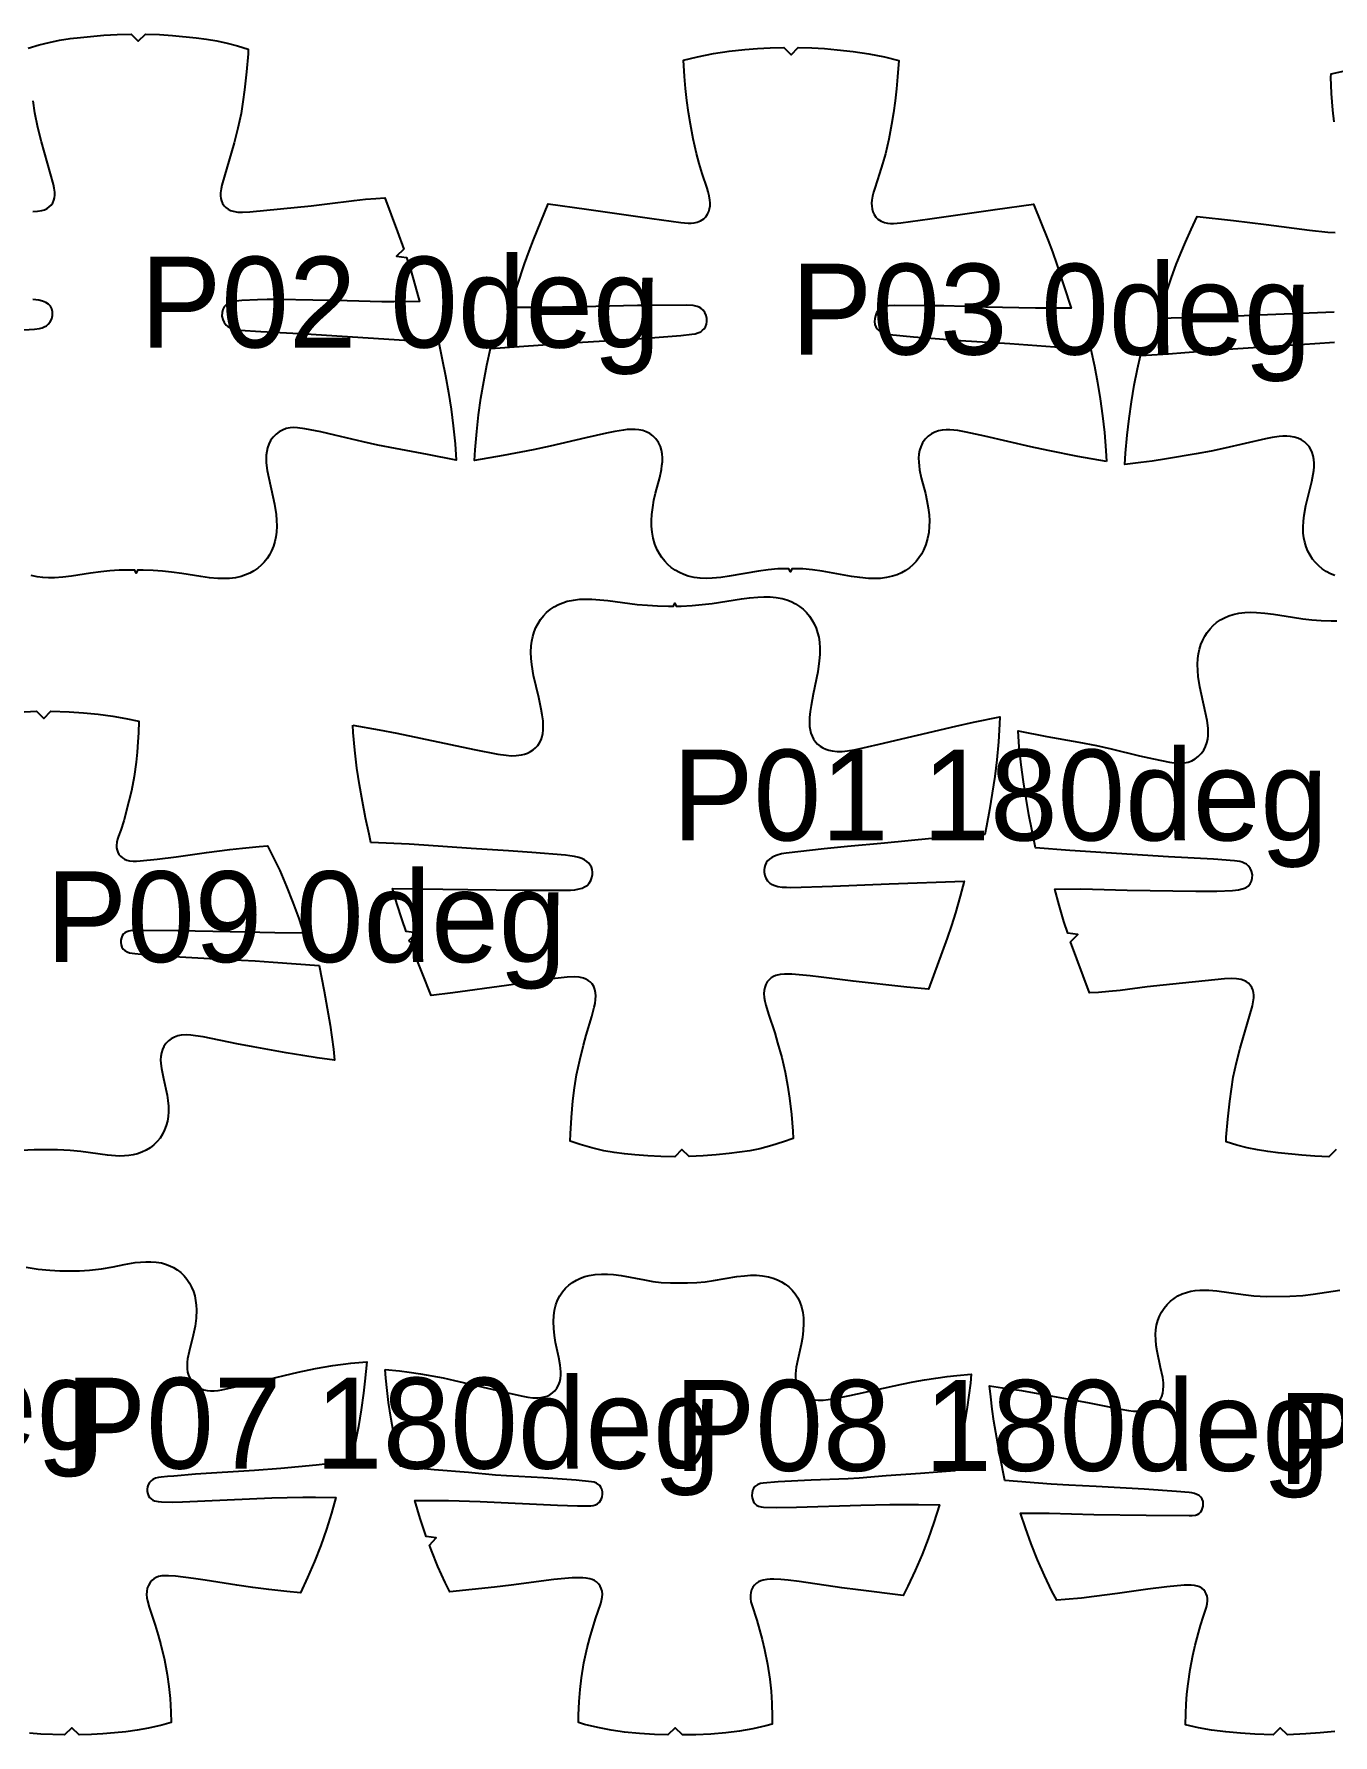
# Model space of a CAD drawing. Header units: millimetres. Extents: x 0 to 2016, y 0 to 4064.
# Drawn here: x 247.7 to 605.1, y 2549.6 to 3017.5 of the extents above; entities that cross this region are included whole.
import ezdxf

# ---------------------------------------------------------------- set-up
doc = ezdxf.new("R2010")
doc.units = ezdxf.units.MM
doc.layers.add('ANNOTATION', color=3, linetype='Continuous')
doc.layers.add('PIECES', color=5, linetype='Continuous')

msp = doc.modelspace()

# ---------------------------------------------------------------- linework, layer by layer
at = {"layer": 'PIECES'}
for points in [[(246.14, 3013.6), (249.14, 3014.49), (251.94, 3015.19), (254.77, 3015.76), (257.64, 3016.21), (260.53, 3016.56), (266.98, 3017.16), (270.56, 3017.39), (274.42, 3017.48), (276.42, 3015.48), (278.42, 3017.47), (282.29, 3017.34), (285.86, 3017.08), (292.31, 3016.43), (295.2, 3016.06), (298.06, 3015.59), (300.89, 3015), (303.68, 3014.27), (306.67, 3013.36), (306.6, 3012.04), (306.19, 3007.1), (305.65, 3002.16), (305.22, 2998.86), (304.69, 2995.58), (303.84, 2991.56), (302.81, 2987.58), (299.44, 2975.94), (299.2, 2974.87), (299.07, 2973.78), (299.06, 2973.02), (299.14, 2972.27), (299.32, 2971.56), (299.61, 2970.88), (300.02, 2970.26), (300.54, 2969.73), (301.15, 2969.3), (301.82, 2968.97), (302.54, 2968.73), (303.79, 2968.51), (305.07, 2968.45), (307.1, 2968.53), (324.01, 2970.26), (328.36, 2970.76), (335.8, 2971.7), (338.9, 2972.04), (341.79, 2972.26), (344.22, 2972.38), (347.72, 2963.06), (349.43, 2958.35), (347.47, 2956.36), (350.24, 2955.99), (351.27, 2952.78), (352.63, 2948.25), (353.82, 2943.89), (346.76, 2943.8), (343.42, 2943.83), (333.84, 2944.11), (314.98, 2944.43), (311.89, 2944.44), (309.22, 2944.39), (304.88, 2944.22), (303.24, 2944.03), (302.23, 2943.82), (301.27, 2943.46), (300.57, 2943.01), (300.01, 2942.41), (299.64, 2941.67), (299.45, 2940.87), (299.43, 2939.89), (299.63, 2938.93), (300.01, 2938.13), (300.56, 2937.43), (301.08, 2937.02), (301.66, 2936.7), (302.28, 2936.45), (302.93, 2936.27), (304.33, 2936.05), (310.13, 2935.64), (322.5, 2934.99), (349.61, 2933.23), (359.1, 2932.51), (360.06, 2927.95), (360.92, 2923.43), (361.72, 2918.9), (362.45, 2914.3), (363.07, 2909.68), (363.58, 2904.8), (363.91, 2900.27), (363.91, 2900.27), (355.98, 2901.86), (347.17, 2903.46), (342.3, 2904.38), (338.29, 2905.28), (330.49, 2907.16), (326.67, 2908.05), (322.24, 2908.91), (320.2, 2909.19), (319.18, 2909.23), (318.17, 2909.16), (317.11, 2908.94), (316.11, 2908.56), (315.17, 2908.04), (314.31, 2907.39), (313.5, 2906.58), (312.83, 2905.65), (312.31, 2904.64), (311.96, 2903.66), (311.74, 2902.66), (311.62, 2901.63), (311.59, 2900.59), (311.64, 2899.54), (311.91, 2897.45), (313.92, 2888.2), (314.35, 2885.36), (314.48, 2883.73), (314.52, 2882.1), (314.42, 2880.46), (314.24, 2879.15), (313.96, 2877.86), (313.57, 2876.6), (313.07, 2875.37), (312.5, 2874.27), (311.84, 2873.23), (311.08, 2872.25), (310.23, 2871.36), (309.3, 2870.55), (308.23, 2869.81), (307.11, 2869.19), (305.92, 2868.68), (304.69, 2868.28), (303.12, 2867.94), (301.53, 2867.75), (299.92, 2867.68), (298.31, 2867.72), (295.97, 2867.92), (293.63, 2868.23), (288.44, 2869.08), (285.56, 2869.5), (283.05, 2869.76), (280.53, 2869.93), (277.78, 2870.03), (276.24, 2870.02), (275.84, 2869.22), (275.44, 2870.03), (273.9, 2870.04), (271.15, 2869.97), (268.63, 2869.82), (266.12, 2869.57), (263.24, 2869.18), (258.04, 2868.37), (255.7, 2868.08), (253.35, 2867.9), (251.74, 2867.87), (250.14, 2867.95), (248.55, 2868.16), (246.98, 2868.51)], [(605.38, 2993.29), (605.03, 2996.56), (604.7, 3001.09), (604.54, 3005.62), (604.55, 3006.53), (608.31, 3007.35)], [(247.39, 2968.67), (248.67, 2968.72), (249.92, 2968.94), (250.64, 2969.17), (251.32, 2969.5), (251.93, 2969.92), (252.46, 2970.45), (252.87, 2971.06), (253.17, 2971.74), (253.35, 2972.45), (253.44, 2973.2), (253.44, 2973.95), (253.31, 2975.05), (253.07, 2976.12), (249.8, 2987.79), (248.8, 2991.78), (247.98, 2995.8), (247.48, 2999.09)], [(605.44, 2940.98), (584.83, 2940.17), (576.51, 2939.77), (557.35, 2939.27), (558.33, 2943.09), (559.48, 2946.98), (560.68, 2950.54), (561.99, 2954.06), (563.23, 2957.17), (564.52, 2960.24), (566.04, 2963.67), (567.75, 2967.32), (577.76, 2966.23), (586.69, 2965.11), (598.62, 2963.51), (603.66, 2962.96), (605.69, 2962.87)], [(242.07, 2935.91), (247.88, 2936.28), (249.28, 2936.49), (249.93, 2936.66), (250.55, 2936.9), (251.13, 2937.22), (251.65, 2937.63), (252.21, 2938.32), (252.6, 2939.12), (252.8, 2940.07), (252.79, 2941.05), (252.61, 2941.86), (252.25, 2942.6), (251.69, 2943.2), (251, 2943.66), (250.04, 2944.03), (249.03, 2944.25), (247.38, 2944.44)], [(605.64, 2868.54), (604.42, 2869.04), (603.26, 2869.65), (602.16, 2870.38), (601.18, 2871.18), (600.29, 2872.08), (599.5, 2873.06), (598.8, 2874.12), (598.21, 2875.24), (597.71, 2876.43), (597.34, 2877.67), (597.07, 2878.94), (596.91, 2880.22), (596.87, 2881.87), (596.96, 2883.52), (597.16, 2885.16), (597.65, 2887.82), (599.26, 2894.41), (599.64, 2896.4), (599.79, 2897.42), (599.88, 2898.43), (599.9, 2899.45), (599.83, 2900.46), (599.65, 2901.45), (599.35, 2902.41), (598.98, 2903.22), (598.51, 2903.98), (597.94, 2904.66), (597.28, 2905.27), (596.41, 2905.86), (595.46, 2906.3), (594.46, 2906.61), (593.42, 2906.79), (592.36, 2906.86), (591.31, 2906.84), (590.25, 2906.74), (588.39, 2906.48), (586.54, 2906.12), (575.37, 2903.55), (571.59, 2902.77), (567.42, 2901.99), (559.28, 2900.61), (555.33, 2900.02), (552.23, 2899.62), (547.81, 2899.11), (548, 2902.16), (548.44, 2907.11), (548.99, 2911.73), (549.66, 2916.32), (550.44, 2920.86), (551.33, 2925.37), (552.17, 2929.07), (559.82, 2929.54), (564.3, 2929.86), (577.5, 2930.88), (594.44, 2932), (600.07, 2932.34), (605.5, 2932.73)], [(605.94, 2710.65), (603.93, 2708.66), (600.06, 2708.79), (596.5, 2709.05), (590.04, 2709.7), (587.16, 2710.07), (584.29, 2710.54), (581.47, 2711.14), (578.67, 2711.86), (575.68, 2712.77), (575.75, 2714.09), (576.16, 2719.04), (576.7, 2723.97), (577.13, 2727.27), (577.66, 2730.55), (578.51, 2734.57), (579.54, 2738.55), (582.91, 2750.19), (583.15, 2751.27), (583.29, 2752.36), (583.29, 2753.11), (583.21, 2753.86), (583.04, 2754.58), (582.75, 2755.25), (582.34, 2755.87), (581.81, 2756.4), (581.21, 2756.83), (580.53, 2757.16), (579.82, 2757.4), (578.56, 2757.63), (577.28, 2757.68), (575.25, 2757.6), (558.34, 2755.87), (554, 2755.37), (546.56, 2754.43), (543.45, 2754.09), (540.56, 2753.87), (538.13, 2753.75), (534.63, 2763.08), (532.92, 2767.78), (534.88, 2769.77), (532.11, 2770.15), (531.08, 2773.35), (529.73, 2777.88), (528.53, 2782.24), (535.6, 2782.33), (538.93, 2782.3), (548.51, 2782.02), (567.38, 2781.7), (570.46, 2781.7), (573.14, 2781.74), (577.47, 2781.92), (579.12, 2782.1), (580.13, 2782.31), (581.09, 2782.67), (581.79, 2783.12), (582.35, 2783.72), (582.72, 2784.46), (582.9, 2785.26), (582.92, 2786.24), (582.72, 2787.2), (582.35, 2788), (581.79, 2788.7), (581.28, 2789.11), (580.7, 2789.43), (580.08, 2789.68), (579.43, 2789.86), (578.03, 2790.08), (572.22, 2790.49), (559.86, 2791.14), (532.74, 2792.9), (523.25, 2793.62), (522.29, 2798.18), (521.43, 2802.7), (520.64, 2807.23), (519.91, 2811.83), (519.28, 2816.45), (518.78, 2821.33), (518.45, 2825.86), (518.45, 2825.86), (526.37, 2824.28), (535.19, 2822.67), (540.06, 2821.75), (544.06, 2820.86), (551.86, 2818.97), (555.68, 2818.08), (560.12, 2817.22), (562.15, 2816.94), (563.17, 2816.9), (564.19, 2816.97), (565.24, 2817.2), (566.25, 2817.57), (567.19, 2818.09), (568.05, 2818.74), (568.85, 2819.56), (569.52, 2820.48), (570.05, 2821.49), (570.39, 2822.47), (570.62, 2823.48), (570.74, 2824.5), (570.77, 2825.54), (570.72, 2826.59), (570.44, 2828.68), (568.44, 2837.93), (568.01, 2840.77), (567.87, 2842.4), (567.84, 2844.04), (567.93, 2845.67), (568.11, 2846.98), (568.4, 2848.27), (568.78, 2849.53), (569.28, 2850.76), (569.85, 2851.86), (570.52, 2852.9), (571.27, 2853.88), (572.12, 2854.77), (573.06, 2855.58), (574.12, 2856.32), (575.25, 2856.94), (576.44, 2857.45), (577.67, 2857.85), (579.23, 2858.19), (580.83, 2858.38), (582.43, 2858.45), (584.04, 2858.41), (586.39, 2858.21), (588.72, 2857.9), (593.92, 2857.05), (596.8, 2856.64), (599.3, 2856.37), (601.82, 2856.2), (604.58, 2856.1), (606.11, 2856.11)], [(243.38, 2830.94), (248.39, 2831.2), (250.4, 2829.21), (252.39, 2831.22), (257.41, 2831.01), (261.37, 2830.76), (265.39, 2830.4), (269.39, 2829.88), (272.95, 2829.25), (276.53, 2828.45), (276.45, 2825.3), (276.31, 2822.75), (276.08, 2819.96), (275.79, 2817.18), (275.24, 2813.23), (274.52, 2809.31), (273.85, 2806.48), (272.41, 2801.07), (271.58, 2798.52), (270.95, 2796.87), (270.69, 2796.03), (270.5, 2795.18), (270.42, 2794.31), (270.45, 2793.65), (270.57, 2793.01), (270.78, 2792.4), (271.08, 2791.83), (271.49, 2791.32), (272.03, 2790.86), (272.64, 2790.5), (273.31, 2790.25), (274.01, 2790.08), (274.97, 2789.97), (275.93, 2789.97), (276.89, 2790.02), (281.6, 2790.5), (286.82, 2791.12), (295.19, 2792.33), (301.63, 2793.16), (305.08, 2793.55), (309.64, 2793.99), (311.94, 2794.17), (313.26, 2791.65), (315.32, 2787.36), (317.23, 2783), (318.97, 2778.64), (320.55, 2774.23), (321.85, 2770.17), (314.02, 2770.24), (301.68, 2770.52), (287.29, 2770.77), (275.48, 2770.88), (274.62, 2770.85), (273.77, 2770.71), (273.23, 2770.52), (272.73, 2770.25), (272.3, 2769.87), (271.98, 2769.39), (271.78, 2768.85), (271.65, 2768.28), (271.6, 2767.61), (271.66, 2766.95), (271.88, 2766.33), (272.25, 2765.79), (272.75, 2765.36), (273.33, 2765.04), (274.02, 2764.79), (274.73, 2764.64), (275.46, 2764.54), (278.97, 2764.2), (287.86, 2763.62), (301.07, 2762.89), (308.6, 2762.53), (313.5, 2762.21), (326.18, 2761.24), (327.54, 2754.23), (328.41, 2749.55), (329.19, 2744.87), (329.67, 2741.55), (330.1, 2738.22), (330.43, 2735.19), (330.43, 2735.19), (325.65, 2735.87), (321.65, 2736.49), (317.14, 2737.25), (308.06, 2738.89), (303.5, 2739.76), (294.29, 2741.61), (292.15, 2741.96), (290.85, 2742.11), (289.55, 2742.16), (288.25, 2742.07), (287.28, 2741.88), (286.36, 2741.57), (285.49, 2741.14), (284.7, 2740.57), (284.02, 2739.85), (283.47, 2739.03), (283.05, 2738.14), (282.77, 2737.21), (282.61, 2736.26), (282.55, 2735.29), (282.59, 2734.32), (282.77, 2732.91), (283.39, 2730.14), (284.32, 2725.61), (284.55, 2724.09), (284.7, 2722.55), (284.73, 2721.01), (284.64, 2719.73), (284.44, 2718.47), (284.12, 2717.24), (283.67, 2716.04), (283.09, 2714.88), (282.39, 2713.8), (281.58, 2712.81), (280.66, 2711.9), (279.65, 2711.12), (278.57, 2710.45), (277.43, 2709.9), (276.23, 2709.47), (275.04, 2709.17), (273.82, 2708.98), (272.59, 2708.87), (271.36, 2708.84), (270.12, 2708.88), (267.9, 2709.06), (260.6, 2710.09), (257.69, 2710.41), (254.18, 2710.58), (247.77, 2710.55), (244.25, 2710.34)], [(245.57, 2678.3), (248.83, 2677.78), (252.12, 2677.42), (254.87, 2677.27), (260.23, 2677.3), (262.97, 2677.47), (266.26, 2677.86), (269.52, 2678.41), (272.54, 2679), (275.56, 2679.53), (277, 2679.7), (278.45, 2679.8), (279.9, 2679.8), (281.34, 2679.69), (282.76, 2679.45), (283.92, 2679.12), (285.05, 2678.69), (286.12, 2678.16), (287.14, 2677.53), (288.09, 2676.79), (289, 2675.91), (289.8, 2674.95), (290.5, 2673.91), (291.08, 2672.81), (291.56, 2671.64), (291.93, 2670.4), (292.18, 2669.13), (292.33, 2667.84), (292.39, 2666.55), (292.31, 2664.28), (292.03, 2662.03), (291.52, 2659.54), (290.38, 2655.08), (289.97, 2653.08), (289.87, 2652.16), (289.83, 2651.25), (289.87, 2650.34), (290, 2649.44), (290.24, 2648.57), (290.56, 2647.79), (290.97, 2647.07), (291.48, 2646.41), (292.07, 2645.83), (292.81, 2645.29), (293.61, 2644.87), (294.46, 2644.56), (295.35, 2644.36), (296.26, 2644.26), (297.31, 2644.26), (298.35, 2644.35), (299.39, 2644.52), (310.42, 2647.04), (320.36, 2649.37), (325.13, 2650.39), (329.92, 2651.23), (334.85, 2651.87), (339.31, 2652.24), (338.75, 2646.94), (338.34, 2643.62), (337.71, 2639.02), (336.97, 2634.43), (336.12, 2629.91), (335.02, 2624.88), (325.39, 2623.82), (315.67, 2622.93), (308.38, 2622.37), (292.16, 2621.32), (286.2, 2620.84), (284.47, 2620.73), (282.74, 2620.57), (281.95, 2620.43), (281.18, 2620.21), (280.46, 2619.88), (279.93, 2619.49), (279.49, 2619.02), (279.15, 2618.46), (278.94, 2617.85), (278.86, 2617.21), (278.89, 2616.57), (279, 2615.98), (279.22, 2615.42), (279.54, 2614.92), (279.94, 2614.53), (280.41, 2614.22), (280.92, 2614), (281.85, 2613.79), (282.79, 2613.71), (285.88, 2613.69), (288.59, 2613.78), (313.17, 2614.84), (317.42, 2614.97), (321.68, 2615.04), (325.21, 2615.04), (330.73, 2614.92), (329.56, 2610.66), (328.16, 2606.19), (326.62, 2601.76), (324.89, 2597.32), (323.01, 2592.94), (321.01, 2588.71), (317.26, 2589.08), (312.34, 2589.62), (307.94, 2590.17), (303.55, 2590.79), (294.8, 2592.2), (291.64, 2592.65), (286.62, 2593.28), (284.75, 2593.42), (283.83, 2593.43), (282.92, 2593.36), (282.02, 2593.17), (281.34, 2592.9), (280.71, 2592.53), (280.14, 2592.07), (279.65, 2591.52), (279.21, 2590.77), (278.9, 2589.96), (278.73, 2589.11), (278.69, 2588.24), (278.76, 2587.37), (278.92, 2586.5), (279.38, 2584.8), (281.03, 2579.81), (281.87, 2577.1), (282.63, 2574.36), (283.6, 2570.3), (284.38, 2566.2), (284.84, 2562.94), (285.17, 2559.66), (285.39, 2555.93), (285.43, 2553.01), (282.85, 2552.28), (279.24, 2551.45), (276.12, 2550.91), (272.99, 2550.49), (269.83, 2550.18), (266.67, 2549.95), (263.5, 2549.77), (260.15, 2549.63), (258.14, 2551.62), (256.15, 2549.61), (249.62, 2549.87), (246.46, 2550.07)], [(605.61, 2550.57), (601.6, 2550.17), (597.64, 2549.88), (592.62, 2549.63), (590.61, 2551.62), (588.63, 2549.61), (583.6, 2549.81), (579.65, 2550.07), (575.63, 2550.43), (571.63, 2550.94), (568.07, 2551.57), (564.49, 2552.38), (564.57, 2555.52), (564.71, 2558.08), (564.93, 2560.86), (565.23, 2563.65), (565.77, 2567.59), (566.5, 2571.51), (567.16, 2574.35), (568.61, 2579.75), (569.44, 2582.3), (570.06, 2583.96), (570.33, 2584.79), (570.52, 2585.64), (570.6, 2586.51), (570.57, 2587.17), (570.45, 2587.81), (570.24, 2588.43), (569.93, 2588.99), (569.53, 2589.5), (568.99, 2589.97), (568.37, 2590.32), (567.7, 2590.58), (567, 2590.74), (566.05, 2590.85), (565.09, 2590.86), (564.12, 2590.81), (559.41, 2590.33), (554.2, 2589.71), (545.83, 2588.5), (539.39, 2587.66), (535.94, 2587.27), (531.38, 2586.83), (529.08, 2586.65), (527.76, 2589.17), (525.7, 2593.47), (523.78, 2597.83), (522.05, 2602.18), (520.47, 2606.6), (519.17, 2610.65), (527, 2610.58), (539.34, 2610.3), (553.72, 2610.06), (565.54, 2609.94), (566.4, 2609.98), (567.24, 2610.11), (567.79, 2610.3), (568.29, 2610.57), (568.72, 2610.95), (569.03, 2611.43), (569.24, 2611.97), (569.36, 2612.55), (569.42, 2613.21), (569.36, 2613.87), (569.14, 2614.49), (568.76, 2615.03), (568.26, 2615.46), (567.68, 2615.79), (567, 2616.03), (566.28, 2616.18), (565.56, 2616.29), (562.04, 2616.62), (553.16, 2617.2), (539.94, 2617.93), (532.41, 2618.3), (527.52, 2618.61), (514.83, 2619.59), (513.47, 2626.6), (512.61, 2631.27), (511.82, 2635.95), (511.34, 2639.27), (510.92, 2642.6), (510.59, 2645.63), (510.59, 2645.63), (515.37, 2644.95), (519.37, 2644.33), (523.88, 2643.57), (532.95, 2641.93), (537.52, 2641.06), (546.72, 2639.22), (548.86, 2638.86), (550.17, 2638.71), (551.47, 2638.66), (552.77, 2638.76), (553.73, 2638.95), (554.66, 2639.25), (555.53, 2639.69), (556.31, 2640.26), (557, 2640.97), (557.55, 2641.79), (557.97, 2642.69), (558.25, 2643.61), (558.41, 2644.57), (558.46, 2645.53), (558.43, 2646.51), (558.25, 2647.91), (557.63, 2650.68), (556.69, 2655.21), (556.47, 2656.74), (556.32, 2658.27), (556.29, 2659.81), (556.38, 2661.09), (556.58, 2662.35), (556.9, 2663.59), (557.35, 2664.79), (557.92, 2665.94), (558.62, 2667.02), (559.44, 2668.02), (560.36, 2668.92), (561.36, 2669.7), (562.44, 2670.37), (563.59, 2670.92), (564.79, 2671.35), (565.98, 2671.65), (567.19, 2671.85), (568.42, 2671.95), (569.66, 2671.98), (570.9, 2671.95), (573.11, 2671.76), (580.42, 2670.73), (583.32, 2670.42), (586.84, 2670.24), (593.25, 2670.27), (596.77, 2670.48), (599.67, 2670.83), (606.96, 2671.93)]]:
    msp.add_lwpolyline(points, dxfattribs=at)
for points in [[(542.81, 2899.91), (534.89, 2901.32), (526.7, 2902.91), (521.97, 2903.92), (509.35, 2906.89), (504.19, 2908), (501.86, 2908.4), (500.79, 2908.54), (499.72, 2908.63), (498.66, 2908.63), (497.59, 2908.54), (496.55, 2908.31), (495.55, 2907.96), (494.62, 2907.48), (493.75, 2906.86), (492.9, 2906.01), (492.21, 2905.02), (491.68, 2903.94), (491.36, 2902.92), (491.17, 2901.88), (491.1, 2900.82), (491.12, 2899.75), (491.22, 2898.67), (491.38, 2897.6), (491.84, 2895.41), (492.96, 2891.06), (493.4, 2889.13), (493.74, 2887.18), (493.97, 2885.22), (494.05, 2883.6), (494.03, 2881.98), (493.87, 2880.37), (493.56, 2878.71), (493.09, 2877.1), (492.45, 2875.55), (491.86, 2874.44), (491.18, 2873.39), (490.41, 2872.41), (489.55, 2871.5), (488.6, 2870.68), (487.52, 2869.92), (486.37, 2869.27), (485.16, 2868.74), (483.91, 2868.32), (482.29, 2867.96), (480.64, 2867.75), (478.97, 2867.68), (477.3, 2867.73), (474.97, 2867.95), (472.65, 2868.3), (464.57, 2869.75), (461.93, 2870.12), (459.27, 2870.35), (457, 2870.42), (456.22, 2870.39), (455.82, 2869.59), (455.42, 2870.39), (454.65, 2870.42), (452.37, 2870.36), (449.71, 2870.13), (447.07, 2869.77), (438.99, 2868.34), (436.67, 2868), (434.33, 2867.79), (432.66, 2867.74), (431, 2867.81), (429.35, 2868.02), (427.73, 2868.39), (426.47, 2868.82), (425.27, 2869.35), (424.12, 2870), (423.04, 2870.76), (422.1, 2871.59), (421.24, 2872.49), (420.47, 2873.48), (419.79, 2874.53), (419.2, 2875.64), (418.57, 2877.2), (418.1, 2878.81), (417.79, 2880.46), (417.64, 2882.08), (417.62, 2883.7), (417.71, 2885.32), (417.94, 2887.28), (418.29, 2889.22), (418.73, 2891.15), (419.87, 2895.5), (420.33, 2897.7), (420.49, 2898.76), (420.6, 2899.84), (420.62, 2900.91), (420.55, 2901.97), (420.36, 2903.01), (420.05, 2904.03), (419.52, 2905.12), (418.83, 2906.1), (417.98, 2906.95), (417.12, 2907.58), (416.18, 2908.06), (415.18, 2908.42), (414.14, 2908.64), (413.08, 2908.74), (412.01, 2908.74), (410.95, 2908.66), (409.88, 2908.52), (407.55, 2908.12), (405.23, 2907.65), (399.54, 2906.38), (389.76, 2904.09), (385.02, 2903.09), (376.83, 2901.52), (368.91, 2900.13), (369.08, 2903.15), (369.51, 2908.11), (370.04, 2912.72), (370.69, 2917.32), (371.45, 2921.86), (372.33, 2926.37), (373.35, 2930.95), (395.58, 2932.53), (409.23, 2933.34), (416.17, 2933.79), (425.69, 2934.58), (428.75, 2934.88), (429.58, 2935.03), (430.38, 2935.26), (431.14, 2935.61), (431.66, 2935.98), (432.11, 2936.43), (432.46, 2936.96), (432.72, 2937.67), (432.82, 2938.43), (432.79, 2939.2), (432.62, 2940.04), (432.31, 2940.84), (431.84, 2941.55), (431.22, 2942.12), (430.72, 2942.39), (430.18, 2942.57), (429.04, 2942.77), (427.36, 2942.87), (416.95, 2942.84), (413.79, 2942.81), (402.27, 2942.5), (388.55, 2942.25), (383.56, 2942.24), (378.72, 2942.29), (382.71, 2954.24), (383.94, 2957.78), (385.15, 2960.91), (389.19, 2970.81), (399.69, 2969.35), (417.67, 2966.72), (425.64, 2965.62), (427.67, 2965.47), (428.52, 2965.48), (429.37, 2965.56), (430.2, 2965.73), (431.13, 2966.09), (431.97, 2966.62), (432.56, 2967.2), (433.04, 2967.89), (433.39, 2968.65), (433.6, 2969.42), (433.71, 2970.21), (433.73, 2971.02), (433.67, 2971.82), (433.49, 2972.94), (433.22, 2974.03), (432.89, 2975.12), (431.56, 2979.14), (430.72, 2981.86), (429.98, 2984.6), (429.06, 2988.61), (428.31, 2992.65), (427.8, 2995.91), (427.37, 2999.18), (426.99, 3002.5), (426.68, 3005.82), (426.37, 3010.3), (430.25, 3011.24), (434.64, 3012.1), (438.95, 3012.73), (443.29, 3013.21), (446.77, 3013.49), (450.25, 3013.69), (454, 3013.79), (456, 3011.79), (458, 3013.79), (461.75, 3013.67), (465.23, 3013.46), (468.71, 3013.17), (473.05, 3012.69), (477.36, 3012.04), (481.75, 3011.18), (485.63, 3010.23), (485.3, 3005.75), (484.98, 3002.43), (484.6, 2999.11), (484.16, 2995.84), (483.64, 2992.58), (482.88, 2988.54), (481.96, 2984.54), (481.2, 2981.79), (480.36, 2979.08), (479.02, 2975.06), (478.69, 2973.98), (478.41, 2972.88), (478.23, 2971.77), (478.16, 2970.96), (478.18, 2970.16), (478.29, 2969.36), (478.5, 2968.59), (478.85, 2967.83), (479.32, 2967.15), (479.92, 2966.56), (480.75, 2966.02), (481.68, 2965.67), (482.51, 2965.49), (483.36, 2965.41), (484.21, 2965.4), (486.24, 2965.54), (494.22, 2966.62), (512.2, 2969.2), (522.71, 2970.64), (526.72, 2960.73), (527.92, 2957.6), (529.15, 2954.05), (533.1, 2942.1), (528.26, 2942.06), (523.27, 2942.08), (509.55, 2942.37), (498.04, 2942.7), (494.88, 2942.74), (484.46, 2942.8), (482.79, 2942.7), (481.64, 2942.51), (481.1, 2942.33), (480.6, 2942.05), (479.98, 2941.49), (479.51, 2940.78), (479.2, 2939.98), (479.03, 2939.14), (479, 2938.37), (479.09, 2937.62), (479.35, 2936.9), (479.7, 2936.37), (480.15, 2935.92), (480.67, 2935.55), (481.42, 2935.19), (482.23, 2934.96), (483.06, 2934.81), (489.73, 2934.17), (495.63, 2933.69), (502.58, 2933.22), (516.22, 2932.38), (538.45, 2930.74), (539.45, 2926.16), (540.32, 2921.64), (541.07, 2917.1), (541.71, 2912.5), (542.22, 2907.89), (542.64, 2902.93), (542.81, 2899.91)], [(335.43, 2827.4), (342.68, 2826.1), (347.57, 2825.16), (368.86, 2820.7), (375.31, 2819.42), (377.6, 2819.09), (379.01, 2818.98), (380.41, 2819), (381.81, 2819.18), (382.68, 2819.4), (383.52, 2819.7), (384.31, 2820.09), (385.06, 2820.56), (385.73, 2821.13), (386.32, 2821.79), (386.83, 2822.55), (387.21, 2823.36), (387.5, 2824.22), (387.69, 2825.11), (387.81, 2826.02), (387.85, 2826.94), (387.78, 2828.56), (387.57, 2830.18), (387.28, 2831.78), (386.58, 2834.96), (385.19, 2841.07), (384.68, 2844.02), (384.49, 2845.75), (384.42, 2847.49), (384.5, 2849.22), (384.67, 2850.52), (384.95, 2851.79), (385.33, 2853.04), (385.82, 2854.25), (386.41, 2855.38), (387.1, 2856.45), (387.88, 2857.44), (388.76, 2858.35), (389.73, 2859.17), (390.82, 2859.91), (391.98, 2860.54), (393.19, 2861.05), (394.45, 2861.44), (396.11, 2861.79), (397.79, 2861.99), (399.48, 2862.05), (401.18, 2862.01), (403.4, 2861.86), (405.61, 2861.62), (413.7, 2860.61), (416.49, 2860.35), (419.29, 2860.17), (422.27, 2860.11), (423.63, 2860.14), (424.02, 2860.94), (424.43, 2860.15), (425.79, 2860.15), (428.77, 2860.29), (431.56, 2860.54), (434.34, 2860.88), (442.41, 2862.09), (444.61, 2862.39), (446.83, 2862.6), (448.52, 2862.68), (450.22, 2862.66), (451.9, 2862.51), (453.56, 2862.21), (454.83, 2861.84), (456.06, 2861.37), (457.23, 2860.77), (458.34, 2860.06), (459.33, 2859.26), (460.24, 2858.38), (461.04, 2857.4), (461.76, 2856.35), (462.37, 2855.24), (462.9, 2854.04), (463.31, 2852.81), (463.62, 2851.54), (463.83, 2850.25), (463.95, 2848.52), (463.92, 2846.78), (463.78, 2845.05), (463.35, 2842.08), (462.11, 2835.94), (461.5, 2832.74), (461.25, 2831.13), (461.08, 2829.51), (461.06, 2827.89), (461.12, 2826.97), (461.26, 2826.06), (461.47, 2825.17), (461.78, 2824.32), (462.19, 2823.52), (462.71, 2822.78), (463.32, 2822.13), (464.01, 2821.58), (464.76, 2821.13), (465.57, 2820.76), (466.42, 2820.48), (467.3, 2820.29), (468.69, 2820.14), (470.1, 2820.16), (471.5, 2820.3), (473.79, 2820.69), (480.2, 2822.14), (501.36, 2827.14), (506.23, 2828.21), (513.45, 2829.7), (513.38, 2827.65), (513.07, 2822.75), (512.6, 2817.87), (512.02, 2813.25), (511.33, 2808.64), (510.58, 2804.1), (509.75, 2799.58), (509.3, 2797.31), (498.76, 2796.52), (494.77, 2796.16), (481.74, 2794.89), (471.53, 2794.02), (465.1, 2793.37), (454.65, 2792.21), (453.41, 2791.98), (452.2, 2791.66), (451.42, 2791.36), (450.69, 2790.99), (450.03, 2790.51), (449.55, 2790.04), (449.15, 2789.5), (448.85, 2788.89), (448.66, 2788.24), (448.58, 2787.57), (448.6, 2786.9), (448.75, 2786.06), (449.05, 2785.26), (449.53, 2784.54), (450.16, 2783.94), (450.83, 2783.53), (451.56, 2783.23), (452.34, 2783.02), (453.52, 2782.84), (454.71, 2782.77), (455.92, 2782.76), (467.41, 2783.07), (482.98, 2783.7), (503.66, 2784.45), (502.56, 2780.31), (501.24, 2775.78), (500.14, 2772.28), (498.97, 2768.8), (493.84, 2754.79), (487.82, 2755.32), (473.05, 2756.96), (464.29, 2758.08), (461.27, 2758.42), (456.24, 2758.88), (454.24, 2758.9), (453.01, 2758.79), (451.82, 2758.5), (451.14, 2758.21), (450.5, 2757.83), (449.94, 2757.36), (449.46, 2756.81), (449.03, 2756.06), (448.75, 2755.25), (448.59, 2754.39), (448.55, 2753.52), (448.62, 2752.47), (448.79, 2751.42), (449.04, 2750.39), (449.79, 2747.89), (451.5, 2742.73), (452.31, 2740.04), (453.42, 2735.99), (454.37, 2731.91), (455.03, 2728.36), (455.57, 2724.78), (456.11, 2720.26), (456.51, 2715.72), (456.62, 2713.72), (453.94, 2712.73), (450.72, 2711.71), (447.44, 2710.88), (444.62, 2710.32), (441.78, 2709.88), (438.93, 2709.52), (435.38, 2709.15), (431.82, 2708.88), (427.99, 2708.7), (425.96, 2710.67), (423.99, 2708.65), (420.15, 2708.73), (416.58, 2708.91), (413.02, 2709.18), (410.16, 2709.47), (407.31, 2709.84), (404.48, 2710.32), (401.19, 2711.07), (397.94, 2712), (395.23, 2712.93), (395.29, 2714.93), (395.57, 2719.48), (396, 2724.01), (396.44, 2727.6), (397.01, 2731.17), (397.86, 2735.27), (398.86, 2739.34), (399.6, 2742.06), (401.18, 2747.26), (401.87, 2749.78), (402.08, 2750.82), (402.23, 2751.87), (402.27, 2752.92), (402.21, 2753.79), (402.03, 2754.64), (401.73, 2755.45), (401.28, 2756.18), (400.78, 2756.73), (400.21, 2757.18), (399.56, 2757.54), (398.87, 2757.81), (397.67, 2758.07), (396.44, 2758.16), (394.44, 2758.08), (389.43, 2757.49), (386.42, 2757.07), (377.69, 2755.73), (362.96, 2753.71), (356.96, 2753.02), (352.04, 2765.46), (353.93, 2767.52), (351.15, 2767.79), (350.97, 2768.26), (352.9, 2770.29), (350.12, 2770.61), (349.02, 2773.81), (347.58, 2778.31), (346.38, 2782.42), (367.07, 2782.2), (382.65, 2781.97), (394.15, 2781.96), (395.35, 2782), (396.55, 2782.11), (397.72, 2782.32), (398.49, 2782.54), (399.22, 2782.86), (399.88, 2783.29), (400.49, 2783.91), (400.95, 2784.64), (401.23, 2785.44), (401.36, 2786.29), (401.36, 2786.96), (401.26, 2787.63), (401.06, 2788.27), (400.74, 2788.87), (400.33, 2789.4), (399.84, 2789.87), (399.16, 2790.33), (398.42, 2790.68), (397.64, 2790.95), (396.42, 2791.25), (395.18, 2791.44), (393.92, 2791.57), (384.7, 2792.34), (378.25, 2792.81), (368.02, 2793.42), (354.97, 2794.36), (350.97, 2794.61), (340.41, 2795.13), (339.9, 2797.38), (338.96, 2801.89), (338.09, 2806.4), (337.28, 2810.99), (336.58, 2815.59), (335.99, 2820.46), (335.55, 2825.35), (335.43, 2827.4)], [(344.31, 2650.18), (348.31, 2649.75), (350.97, 2649.4), (354.08, 2648.94), (357.17, 2648.42), (360.28, 2647.82), (363.38, 2647.15), (377.66, 2643.77), (382.22, 2642.78), (383.59, 2642.54), (384.96, 2642.38), (386.35, 2642.36), (387.21, 2642.43), (388.06, 2642.59), (388.88, 2642.85), (389.65, 2643.2), (390.37, 2643.68), (391.04, 2644.31), (391.6, 2645.04), (392.03, 2645.85), (392.35, 2646.72), (392.55, 2647.62), (392.64, 2648.54), (392.65, 2649.47), (392.47, 2651.33), (392.1, 2653.43), (391.22, 2657.59), (390.91, 2659.5), (390.71, 2661.42), (390.65, 2663.35), (390.72, 2664.89), (390.92, 2666.42), (391.29, 2667.92), (391.75, 2669.18), (392.35, 2670.37), (393.09, 2671.49), (393.95, 2672.51), (394.87, 2673.37), (395.87, 2674.11), (396.95, 2674.75), (398.08, 2675.28), (399.27, 2675.7), (400.49, 2676.02), (402.15, 2676.29), (403.82, 2676.4), (405.5, 2676.37), (407.17, 2676.24), (409.25, 2675.95), (415.65, 2674.76), (417.94, 2674.38), (420.24, 2674.11), (422.8, 2673.98), (425.15, 2674), (427.49, 2673.94), (430.06, 2674.03), (432.36, 2674.26), (434.66, 2674.6), (441.08, 2675.69), (443.16, 2675.94), (444.84, 2676.05), (446.51, 2676.05), (448.18, 2675.91), (449.83, 2675.62), (451.05, 2675.28), (452.23, 2674.84), (453.35, 2674.29), (454.42, 2673.64), (455.41, 2672.88), (456.31, 2672), (457.16, 2670.97), (457.88, 2669.84), (458.46, 2668.64), (458.9, 2667.37), (459.24, 2665.86), (459.42, 2664.33), (459.47, 2662.79), (459.37, 2660.86), (459.14, 2658.94), (458.8, 2657.04), (457.86, 2652.89), (457.45, 2650.8), (457.24, 2648.94), (457.23, 2648.02), (457.31, 2647.1), (457.49, 2646.19), (457.8, 2645.31), (458.22, 2644.5), (458.77, 2643.76), (459.43, 2643.12), (460.14, 2642.63), (460.9, 2642.26), (461.72, 2641.99), (462.56, 2641.82), (463.43, 2641.73), (464.81, 2641.73), (466.19, 2641.87), (467.56, 2642.09), (472.14, 2643), (486.47, 2646.15), (489.58, 2646.76), (492.7, 2647.31), (495.8, 2647.79), (498.91, 2648.2), (501.58, 2648.5), (505.59, 2648.87), (505.35, 2646.41), (504.95, 2643.08), (504.48, 2639.76), (503.7, 2635.16), (502.81, 2630.58), (501.88, 2626.12), (501.02, 2622.29), (496.26, 2621.86), (491.62, 2621.49), (482.13, 2620.86), (474.76, 2620.28), (471.67, 2620.11), (461.54, 2619.72), (452.5, 2619.25), (448.34, 2618.87), (447.6, 2618.74), (446.89, 2618.5), (446.04, 2617.92), (445.66, 2617.41), (445.41, 2616.84), (445.26, 2616.17), (445.23, 2615.5), (445.32, 2614.82), (445.47, 2614.26), (445.7, 2613.74), (446.03, 2613.27), (446.52, 2612.85), (447.09, 2612.55), (447.74, 2612.36), (448.41, 2612.27), (452.02, 2612.18), (457.52, 2612.26), (475.19, 2612.84), (483.2, 2613.01), (491.1, 2613.03), (496.81, 2612.91), (495.29, 2608.01), (493.74, 2603.58), (492.04, 2599.22), (490.15, 2594.84), (488.12, 2590.53), (486.8, 2587.97), (474.47, 2589.5), (469.96, 2590.1), (458.25, 2591.79), (455.21, 2592.17), (453.23, 2592.35), (451.24, 2592.44), (450.28, 2592.44), (449.32, 2592.37), (448.37, 2592.2), (447.69, 2592), (447.04, 2591.71), (446.45, 2591.33), (445.92, 2590.86), (445.46, 2590.24), (445.12, 2589.56), (444.9, 2588.82), (444.81, 2588.05), (444.83, 2587.15), (444.98, 2586.27), (445.22, 2585.39), (446.61, 2581.16), (448.06, 2575.9), (448.73, 2573.14), (449.56, 2569.05), (450.19, 2564.92), (450.53, 2561.65), (450.74, 2558.36), (450.82, 2554.62), (450.78, 2552.57), (449.1, 2552.12), (445.49, 2551.32), (441.81, 2550.67), (438.1, 2550.18), (433.97, 2549.82), (429.84, 2549.63), (426.14, 2549.61), (424.15, 2551.62), (422.14, 2549.64), (418.44, 2549.72), (414.3, 2549.98), (410.18, 2550.4), (406.48, 2550.96), (402.81, 2551.67), (399.21, 2552.53), (397.54, 2553), (397.53, 2555.05), (397.68, 2558.79), (397.94, 2562.08), (398.33, 2565.35), (399.03, 2569.46), (399.92, 2573.54), (400.64, 2576.29), (402.18, 2581.53), (403.64, 2585.73), (403.89, 2586.6), (404.05, 2587.48), (404.09, 2588.38), (404.01, 2589.15), (403.8, 2589.89), (403.48, 2590.58), (403.02, 2591.21), (402.51, 2591.69), (401.92, 2592.07), (401.27, 2592.37), (400.6, 2592.59), (399.65, 2592.77), (398.69, 2592.86), (397.73, 2592.88), (395.74, 2592.81), (393.76, 2592.67), (390.71, 2592.34), (378.97, 2590.84), (374.45, 2590.31), (362.1, 2588.98), (360.82, 2591.57), (358.86, 2595.91), (357.05, 2600.31), (356.49, 2601.82), (358.4, 2603.86), (355.62, 2604.17), (353.94, 2609.16), (352.5, 2614.09), (358.21, 2614.11), (361.78, 2614.07), (370.43, 2613.82), (391.77, 2612.8), (397.27, 2612.63), (400.88, 2612.66), (401.56, 2612.74), (402.21, 2612.91), (402.78, 2613.2), (403.28, 2613.62), (403.61, 2614.08), (403.86, 2614.6), (404.02, 2615.15), (404.11, 2615.83), (404.09, 2616.51), (403.96, 2617.18), (403.71, 2617.76), (403.35, 2618.26), (402.5, 2618.87), (401.8, 2619.11), (401.06, 2619.25), (396.9, 2619.7), (387.87, 2620.32), (377.76, 2620.88), (374.67, 2621.09), (367.3, 2621.8), (357.83, 2622.58), (353.19, 2623.02), (348.44, 2623.54), (347.64, 2627.37), (346.78, 2631.84), (345.98, 2636.44), (345.27, 2641.05), (344.85, 2644.38), (344.51, 2647.72), (344.31, 2650.18)]]:
    msp.add_lwpolyline(points, close=True, dxfattribs=at)

# ---------------------------------------------------------------- texts
at = {"layer": 'ANNOTATION'}
for s, p in [('P02 0deg', (276.96, 2931.24)), ('P03 0deg', (456.04, 2929.3)), ('P01 180deg', (423.38, 2795.65)), ('P09 0deg', (251.04, 2762.2)), ('P06 180deg', (86.73, 2628)), ('P07 180deg', (256.31, 2622.87)), ('P08 180deg', (423.89, 2622.25)), ('P09 180deg', (589.98, 2618.63))]:
    msp.add_text(s, height=25, dxfattribs=at).set_placement(p)

doc.saveas('drawing.dxf')
